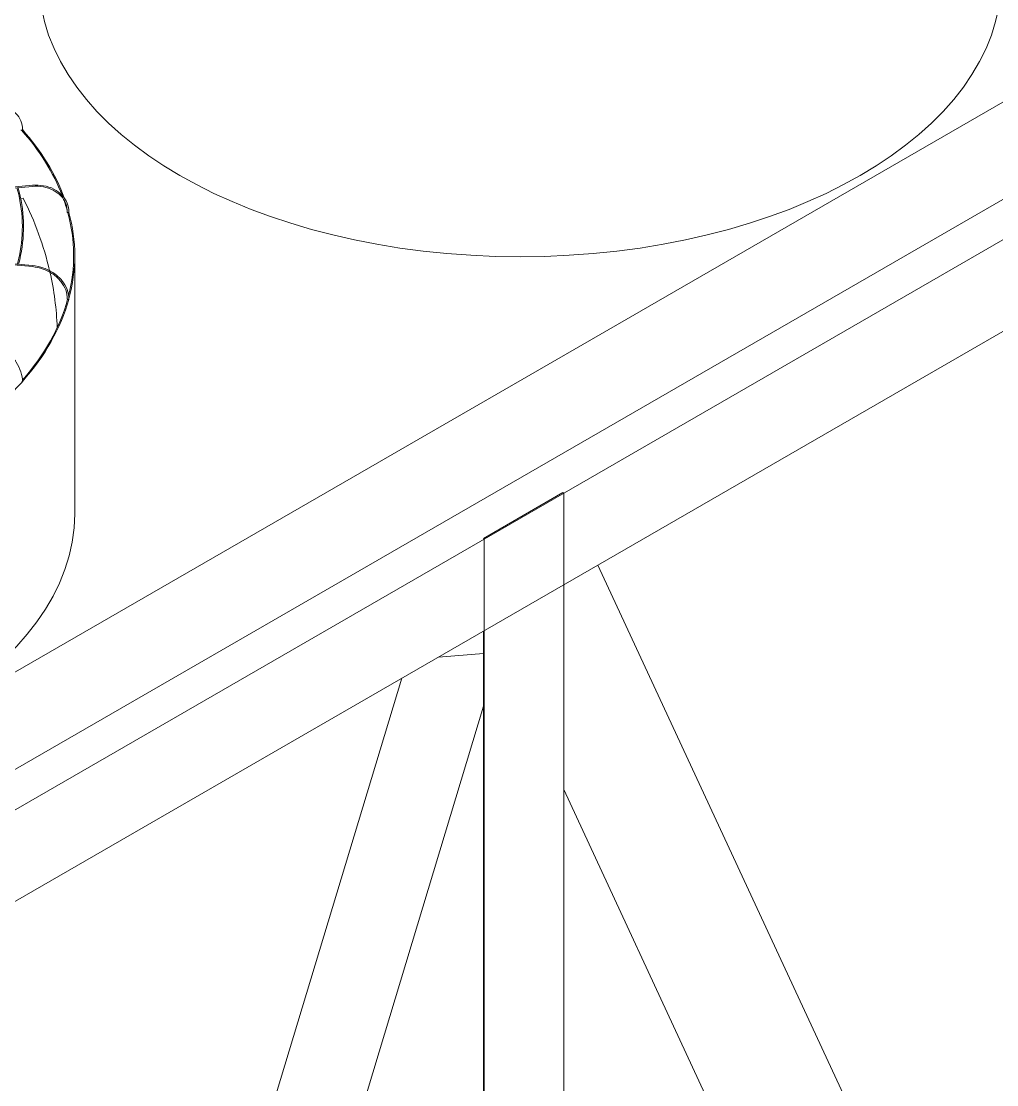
# Model space of a CAD drawing. Header units: millimetres. Extents: x -312439 to 477422, y -331570 to 212570.
# Drawn here: x 364267 to 366394, y 95056 to 97375 of the extents above; entities that cross this region are included whole.
import ezdxf

# ---------------------------------------------------------------- set-up
doc = ezdxf.new("R2010")
doc.units = ezdxf.units.MM

msp = doc.modelspace()

# ---------------------------------------------------------------- linework, layer by layer
at = {"color": 3, "linetype": 'Continuous', "lineweight": 0, "extrusion": (-1.11022e-16, 0.816497, 0.57735)}
for p, q in [((359295.396, 92792.959), (375581.415, 102195.696)), ((367178.598, 97644.327), (359037.321, 92943.959)), ((367360.463, 97537.327), (359220.918, 92837.959)), ((367438.406, 97294.327), (359297.128, 92593.959)), ((363438.328, 96939.32), (364291.416, 97017.329)), ((363438.785, 96936.902), (364291.639, 97014.889)), ((364271.199, 96989.488), (364266.107, 96987.893)), ((364291.639, 96842.338), (363437.981, 96920.4)), ((363437.258, 96918.006), (364291.416, 96839.899)), ((364383.903, 96301.143), (364383.903, 96864.031)), ((365447.977, 96347.153), (365274.772, 96247.153)), ((365449.709, 96346.153), (365447.977, 96347.153)), ((365449.709, 96346.153), (365449.709, 92154.338)), ((365274.772, 96247.153), (365276.504, 96246.153)), ((365276.504, 96246.153), (365276.504, 92054.338)), ((366322.938, 94466.955), (365524.13, 96189.12)), ((365274.772, 96045.153), (365274.772, 92055.338)), ((365274.772, 95996.614), (365176.818, 95988.599)), ((364298.114, 93297.922), (365096.921, 95942.471)), ((365274.772, 95881.172), (364504.443, 93330.905)), ((365449.709, 95699.472), (366116.609, 94261.69))]:
    msp.add_line(p, q, dxfattribs=at)
at = {"color": 3, "linetype": 'Continuous', "lineweight": 0}
for centre, major_axis, ratio, start_param, end_param in [((365354.464, 97467.003), (-1048.768, 0), 0.57735027, 0, 3.14159265), ((364267.524, 97138.194), (-1.225, 0.021), 0.57151893, 0.48093441, 2.05173073), ((363335.135, 96864.031), (-1046.319, 0), 0.57735027, 3.3609423, 3.61148113), ((364268.615, 97138.515), (-1.225, 0), 0.57735027, 1.51847105, 3.14159265), ((363335.135, 96864.031), (-1048.768, 0), 0.57735027, 3.35086888, 3.61231471), ((363335.23, 96696.276), (1010.388, -32.497), 0.79709982, 0.20844184, 0.41264052), ((363335.135, 96864.031), (-1046.319, 0), 0.57735027, 3.30554955, 3.34466555), ((364368.743, 96958.337), (-1.225, 0.023), 0.57529521, 0, 0.1678974), ((364368.743, 96958.337), (-1.225, 0.023), 0.57529521, 0.1678974, 1.73869372), ((363335.135, 96864.031), (-1046.319, 0), 0.57735027, 2.9973499, 3.29716571), ((364369.953, 96958.448), (-1.225, 0), 0.57735027, 1.20431179, 3.14159265), ((363335.135, 96864.031), (-1048.768, 0), 0.57735027, 2.98561554, 3.29783032), ((363335.23, 96696.276), (1010.388, -32.497), 0.79709982, 0.05380476, 0.20420122), ((363335.135, 96864.031), (-1046.319, 0), 0.57735027, 2.6752935, 2.98289949), ((363335.135, 96864.031), (-1048.768, 0), 0.57735027, 2.67086857, 2.98332964), ((364368.743, 96769.225), (-1.225, 0.023), 0.57926583, 0, 1.42460911), ((364369.953, 96769.114), (-1.225, 0), 0.57735027, 0.89015252, 3.14159265), ((363335.135, 96864.031), (-1048.768, 0), 0.57735027, 2.35667794, 2.66891462), ((364268.615, 96589.047), (-1.225, 0), 0.57735027, 0.57599326, 3.14159265), ((363335.135, 96301.143), (-1048.768, 0), 0.57735027, 0, 3.14159265)]:
    msp.add_ellipse(centre, major_axis=major_axis, ratio=ratio, start_param=start_param, end_param=end_param, dxfattribs=at)
for points, knots in [([(364269.84, 97138.515), (364269.84, 97145.444), (364268.642, 97152.043), (364263.941, 97163.92), (364260.436, 97169.194), (364251.474, 97177.862), (364246.02, 97181.252), (364233.737, 97185.817), (364226.91, 97186.992), (364212.557, 97187.044), (364205.033, 97185.92), (364197.521, 97183.71)], [4.71238898, 4.71238898, 4.71238898, 4.71238898, 5.02654825, 5.02654825, 5.34070751, 5.34070751, 5.65486678, 5.65486678, 5.96902604, 5.96902604, 6.28318531, 6.28318531, 6.28318531, 6.28318531]), ([(364258.975, 96845.325), (364260.581, 96851.396), (364262.007, 96857.482), (364273.308, 96912.82), (364271.511, 96962.844), (364257.924, 97011.806)], [2.204619764, 2.204619764, 2.204619764, 2.204619764, 2.238829514, 2.238829514, 2.515060108, 2.515060108, 2.515060108, 2.515060108]), ([(364261.449, 96845.099), (364263.133, 96851.499), (364264.62, 96857.916), (364275.725, 96913.411), (364273.866, 96963.265), (364260.402, 97012.033)], [2.205366155, 2.205366155, 2.205366155, 2.205366155, 2.241163262, 2.241163262, 2.514260549, 2.514260549, 2.514260549, 2.514260549]), ([(364371.178, 96958.448), (364371.178, 96965.392), (364369.846, 96972.222), (364364.651, 96984.965), (364360.789, 96990.875), (364350.932, 97001.189), (364344.939, 97005.592), (364331.422, 97012.475), (364323.898, 97014.954), (364308.053, 97017.762), (364299.733, 97018.089), (364291.416, 97017.329)], [4.71238898, 4.71238898, 4.71238898, 4.71238898, 5.02654825, 5.02654825, 5.34070751, 5.34070751, 5.65486678, 5.65486678, 5.96902604, 5.96902604, 6.28318531, 6.28318531, 6.28318531, 6.28318531]), ([(364291.639, 97014.889), (364299.7, 97015.627), (364307.756, 97015.297), (364323.049, 97012.544), (364330.283, 97010.122), (364343.206, 97003.44), (364348.893, 96999.182), (364358.167, 96989.268), (364361.754, 96983.613), (364366.492, 96971.462), (364367.643, 96964.966), (364367.519, 96958.36)], [6.28318531, 6.28318531, 6.28318531, 6.28318531, 6.60045335, 6.60045335, 6.91772139, 6.91772139, 7.23498943, 7.23498943, 7.55225747, 7.55225747, 7.86952551, 7.86952551, 7.86952551, 7.86952551]), ([(364291.416, 96839.899), (364299.477, 96839.162), (364307.541, 96837.358), (364322.863, 96831.798), (364330.118, 96828.042), (364343.091, 96818.962), (364348.806, 96813.639), (364358.129, 96801.968), (364361.735, 96795.623), (364366.492, 96782.553), (364367.643, 96775.83), (364367.519, 96769.248)], [0, 0, 0, 0, 0.31726804, 0.31726804, 0.63453608, 0.63453608, 0.95180412, 0.95180412, 1.26907216, 1.26907216, 1.5863402, 1.5863402, 1.5863402, 1.5863402]), ([(364371.178, 96769.114), (364371.178, 96776.059), (364369.847, 96783.114), (364364.672, 96796.754), (364360.83, 96803.336), (364351.021, 96815.393), (364345.056, 96820.868), (364331.587, 96830.189), (364324.085, 96834.034), (364308.269, 96839.729), (364299.956, 96841.578), (364291.639, 96842.338)], [4.71238898, 4.71238898, 4.71238898, 4.71238898, 5.02654825, 5.02654825, 5.34070751, 5.34070751, 5.65486678, 5.65486678, 5.96902604, 5.96902604, 6.28318531, 6.28318531, 6.28318531, 6.28318531]), ([(364269.84, 96589.047), (364269.84, 96595.977), (364268.643, 96603.235), (364263.994, 96617.715), (364260.542, 96624.935), (364251.725, 96638.65), (364246.361, 96645.142), (364234.239, 96656.78), (364227.482, 96661.922), (364213.224, 96670.362), (364205.725, 96673.658), (364198.212, 96675.868)], [4.71238898, 4.71238898, 4.71238898, 4.71238898, 5.02654825, 5.02654825, 5.34070751, 5.34070751, 5.65486678, 5.65486678, 5.96902604, 5.96902604, 6.28318531, 6.28318531, 6.28318531, 6.28318531])]:
    msp.add_open_spline(points, degree=3, knots=knots, dxfattribs=at)

doc.saveas('drawing.dxf')
